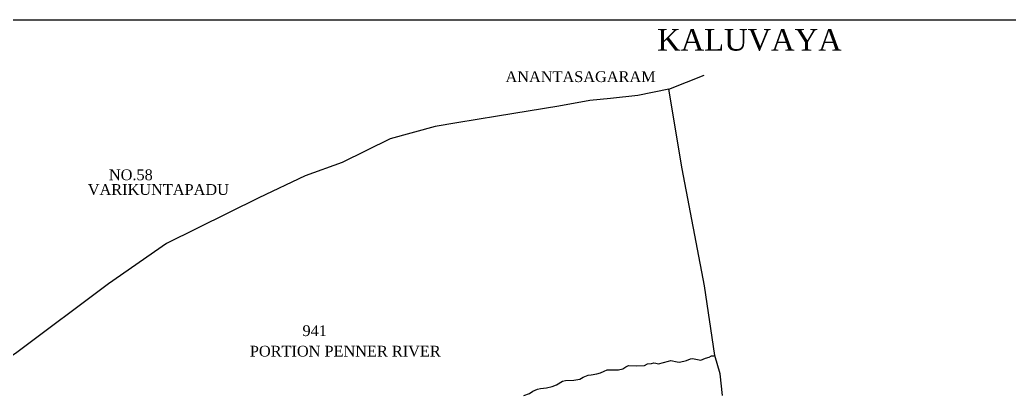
# Model space of a CAD drawing. Header units: inches. Extents: x 38 to 715, y -32 to 1237.
# Drawn here: x 176.3 to 451.6, y 1132.5 to 1236.7 of the extents above; entities that cross this region are included whole.
import ezdxf

# ---------------------------------------------------------------- set-up
doc = ezdxf.new("R2010")
doc.units = ezdxf.units.IN
doc.header["$MEASUREMENT"] = 0
doc.layers.add('TEXT', color=7, linetype='Continuous')
doc.layers.add('WATER_BODY', color=4, linetype='Continuous')
doc.styles.get("Standard").update_dxf_attribs({"font": 'TIMES.TTF', "height": 0.12})

msp = doc.modelspace()

# ---------------------------------------------------------------- linework, layer by layer
at = {"linetype": 'ByBlock', "lineweight": 30}
msp.add_lwpolyline([(37.83, 1236.7), (714.56, 1236.7), (714.56, -32.2), (37.83, -32.2)], close=True, dxfattribs=at)
at = {"layer": 'WATER_BODY', "linetype": 'ByBlock'}
for points in [[(356.93, 1217.38), (366.74, 1221.28)], [(371.85, 1132.14), (371.21, 1138.12), (369.75, 1143.24), (366.82, 1162.64), (360.65, 1195.18), (356.93, 1217.38), (348.29, 1215.65), (340.7, 1214.79), (334.93, 1214.21), (326.28, 1212.68), (309.28, 1209.9), (297.94, 1207.98), (291.89, 1207.02), (279.35, 1203.52), (266, 1197), (255.72, 1193.26), (242.84, 1187.11), (217.15, 1174.4), (201.01, 1163.17), (175.51, 1144.11), (150.42, 1126.8), (138.79, 1118.54), (156.48, 1093.35), (175.57, 1064.22)], [(316.55, 1132.15), (318.11, 1132.65), (319.09, 1133.34), (320.32, 1133.89), (321.2, 1134.08), (322.89, 1134.24), (324.43, 1134.62), (325.67, 1135.12), (327.28, 1136.12), (328.16, 1136.33), (330.5, 1136.36), (332.16, 1136.69), (333.06, 1137.26), (334.44, 1137.83), (335.32, 1137.92), (336.9, 1138.12), (337.89, 1138.48), (338.96, 1138.91), (339.72, 1139.26), (340.18, 1139.31), (341.1, 1139.31), (341.81, 1139.28), (342.86, 1139.31), (344.1, 1139.59), (344.95, 1140.14), (345.73, 1140.52), (348, 1140.38), (350.16, 1140.5), (351.01, 1140.97), (352.06, 1141.02), (352.7, 1141.23), (353.32, 1141.14), (354.01, 1140.97), (356.78, 1141.65), (357.49, 1141.86), (359.2, 1141.5), (359.89, 1141.41), (361.79, 1141.84), (362.93, 1142.29), (363.48, 1142.41), (365.78, 1141.96), (367.11, 1142.48), (368.13, 1142.79), (368.78, 1143.14), (369.44, 1143.19), (369.75, 1143.24)]]:
    msp.add_lwpolyline(points, dxfattribs=at)

# ---------------------------------------------------------------- texts
at = {"layer": 'TEXT', "linetype": 'ByBlock'}
for s, height, p in [('KALUVAYA', 6, (353.67, 1228.12)), ('ANANTASAGARAM', 3, (311.46, 1219.37)), ('NO.58', 3, (201.1, 1192.05)), ('VARIKUNTAPADU', 3, (195.22, 1187.96)), ('941', 3, (254.97, 1148.67)), ('PORTION PENNER RIVER', 3, (240.32, 1142.97))]:
    msp.add_text(s, height=height, dxfattribs=at).set_placement(p)

doc.saveas('drawing.dxf')
